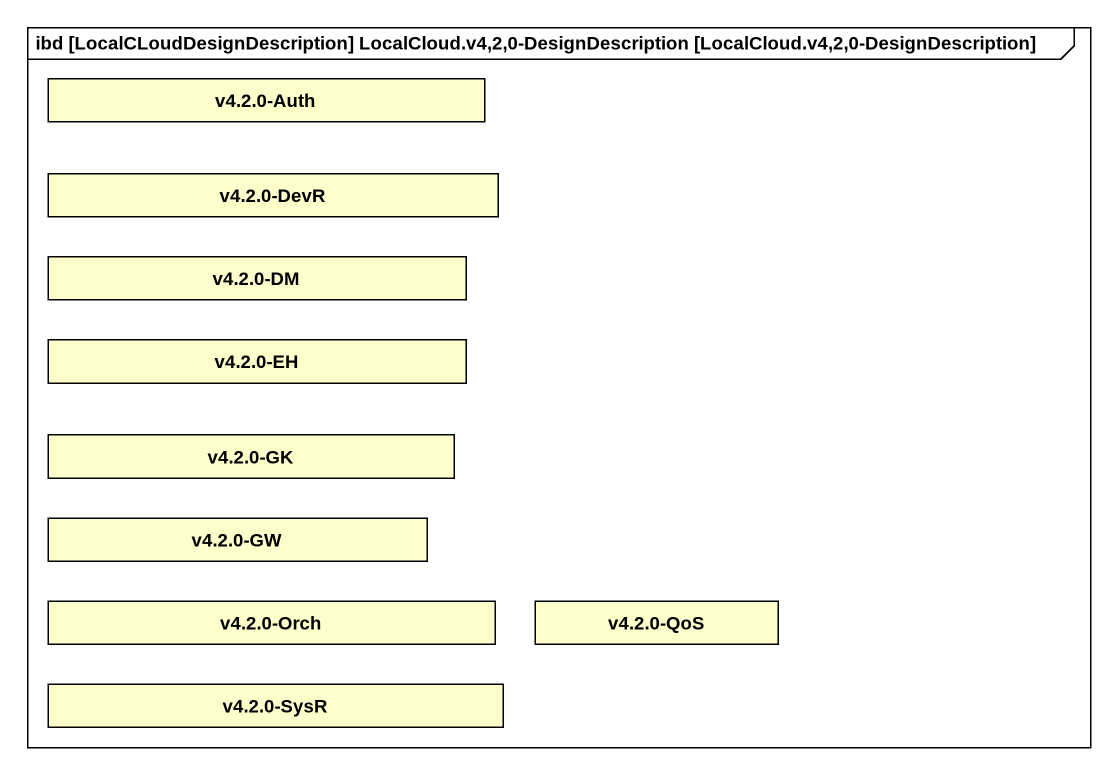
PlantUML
@startuml
mainframe ibd [LocalCLoudDesignDescription] LocalCloud.v4,2,0-DesignDescription [LocalCloud.v4,2,0-DesignDescription]
rectangle "v4.2.0-Auth" as v4_2_0_Auth
rectangle "v4.2.0-DevR" as v4_2_0_DevR
rectangle "v4.2.0-DM" as v4_2_0_DM
rectangle "v4.2.0-EH" as v4_2_0_EH
rectangle "v4.2.0-GK" as v4_2_0_GK
rectangle "v4.2.0-GW" as v4_2_0_GW
rectangle "v4.2.0-Orch" as v4_2_0_Orch
rectangle "v4.2.0-QoS" as v4_2_0_QoS
rectangle "v4.2.0-SysR" as v4_2_0_SysR
@enduml
